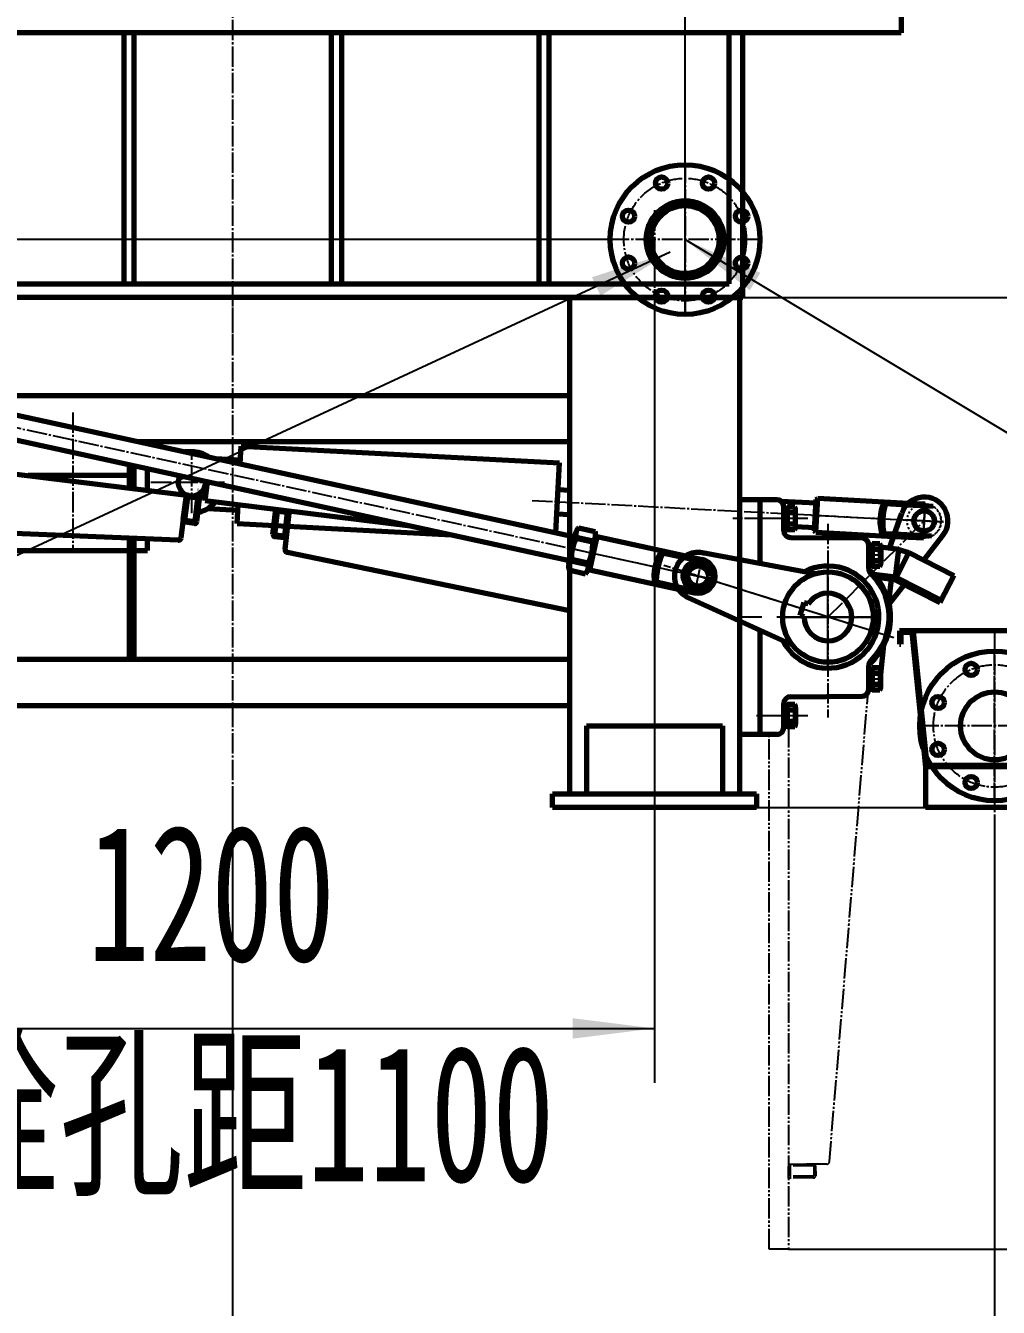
# Model space of a CAD drawing. Header units: millimetres. Extents: x -11880 to 11880, y -8400 to 8400.
# Drawn here: x 6339 to 7769, y 3046 to 4931 of the extents above; entities that cross this region are included whole.
import ezdxf

# ---------------------------------------------------------------- set-up
doc = ezdxf.new("R2010")
doc.units = ezdxf.units.MM
for name, pattern in [('EB_DASH', [6, 3, -3]), ('EB_DASHDOT', [39, 30, -3, 3, -3]), ('EB_DASHDOTDOT', [45, 30, -3, 3, -3, 3, -3])]:
    doc.linetypes.add(name, pattern=pattern)
for name, color, linetype, lineweight in [('CAXA0', 7, 'Continuous', 70), ('CAXA1', 1, 'EB_DASHDOT', 25), ('CAXA2', 6, 'EB_DASH', 25), ('CAXA4', 3, 'Continuous', 25)]:
    doc.layers.add(name, color=color, linetype=linetype, lineweight=lineweight)
doc.styles.add('标准', font='', dxfattribs={"width": 0.667})
doc.styles.get('标准').set_extended_font_data('SimSun')
doc.dimstyles.new('标准', dxfattribs={"dimscale": 40, "dimtxt": 5, "dimasz": 3, "dimexe": 2, "dimexo": 0, "dimtad": 1, "dimdec": 1, "dimzin": 12, "dimdsep": 46, "dimtxsty": '标准', "dimcen": 0, "dimdle": 4, "dimaunit": 1, "dimazin": 2, "dimtfac": 1, "dimtdec": 3, "dimtmove": 0, "dimatfit": 3, "dimfxl": 0, "dimtolj": 1, "dimtzin": 0, "dimarcsym": 0})

# ---------------------------------------------------------------- blocks, each defined once
blk = doc.blocks.new('CAXBLOCK261', base_point=(6643.1, 5281.1))
at = {"layer": 'CAXA0'}
for centre, radius in [((6643.1, 5281.1), 170), ((6643.1, 5428.6), 11), ((6569.3, 5408.8), 11), ((6716.8, 5408.8), 11), ((6643.1, 5281.1), 124.5), ((6643.1, 5281.1), 91), ((6515.4, 5354.8), 11), ((6770.8, 5354.8), 11), ((6495.6, 5281.1), 11), ((6790.6, 5281.1), 11), ((6515.4, 5207.3), 11), ((6770.8, 5207.3), 11), ((6569.3, 5153.3), 11), ((6716.8, 5153.3), 11), ((6643.1, 5133.6), 11)]:
    blk.add_circle(centre, radius, dxfattribs=at)
at = {"layer": 'CAXA1', "linetype": 'EB_DASHDOT', "lineweight": 25}
for p, q in [((6643.1, 6031.1), (6643.1, 4470)), ((6643.1, 5108.1), (6643.1, 5454.1)), ((6470.1, 5281.1), (6816.1, 5281.1))]:
    blk.add_line(p, q, dxfattribs=at)
at = {"layer": 'CAXA1'}
blk.add_circle((6643.1, 5281.1), 147.5, dxfattribs=at)
blk = doc.blocks.new('CAXBLOCK266', base_point=(7583.1, 3970))
at = {"layer": 'CAXA0', "linetype": 'Continuous', "lineweight": 70}
for p, q in [((7583.1, 3953.5), (7583.1, 3986.5)), ((7594.4, 3986.5), (7583.1, 3986.5)), ((7583.1, 3960), (7583.1, 3980)), ((7594.4, 3978.3), (7583.1, 3978.3)), ((7595.6, 3957.7), (7595.6, 3982.4)), ((7594.4, 3961.8), (7583.1, 3961.8)), ((7594.4, 3953.5), (7583.1, 3953.5))]:
    blk.add_line(p, q, dxfattribs=at)
for centre, radius, start, end in [((7587.7, 3982.4), 7.93, 328.7194, 31.2806), ((7565.6, 3970), 30, 344.0628, 15.9372), ((7587.7, 3957.7), 7.93, 328.7194, 31.2806)]:
    blk.add_arc(centre, radius, start, end, dxfattribs=at)
at = {"layer": 'CAXA1', "linetype": 'EB_DASHDOT', "lineweight": 25}
blk.add_line((7597.4, 3970), (7580.1, 3970), dxfattribs=at)
blk = doc.blocks.new('CAXBLOCK267', base_point=(7578.1, 3970))
at = {"layer": 'CAXA0'}
for p, q in [((7578.1, 3985.1), (7578.1, 3954.9)), ((7578.1, 3985.1), (7583.1, 3985.1)), ((7583.1, 3985.1), (7583.1, 3954.9)), ((7578.1, 3971.3), (7583.1, 3972.6)), ((7578.1, 3968.7), (7578.7, 3968.9)), ((7578.7, 3968.9), (7583.1, 3970.1)), ((7578.1, 3954.9), (7583.1, 3954.9))]:
    blk.add_line(p, q, dxfattribs=at)
at = {"layer": 'CAXA1', "linetype": 'EB_DASHDOT', "lineweight": 25}
blk.add_line((7575.1, 3970), (7586.1, 3970), dxfattribs=at)
blk = doc.blocks.new('CAXBLOCK268', base_point=(7583.1, 4152.1))
at = {"layer": 'CAXA0', "linetype": 'Continuous', "lineweight": 70}
for p, q in [((7583.1, 4168.6), (7583.1, 4135.6)), ((7594.4, 4168.6), (7583.1, 4168.6)), ((7595.6, 4164.5), (7595.6, 4139.7)), ((7583.1, 4162.1), (7583.1, 4142.1)), ((7594.4, 4160.3), (7583.1, 4160.3)), ((7594.4, 4143.9), (7583.1, 4143.9)), ((7594.4, 4135.6), (7583.1, 4135.6))]:
    blk.add_line(p, q, dxfattribs=at)
for centre, radius, start, end in [((7587.7, 4164.5), 7.93, 328.7194, 31.2806), ((7565.6, 4152.1), 30, 344.0628, 15.9372), ((7587.7, 4139.7), 7.93, 328.7194, 31.2806)]:
    blk.add_arc(centre, radius, start, end, dxfattribs=at)
at = {"layer": 'CAXA1', "linetype": 'EB_DASHDOT', "lineweight": 25}
blk.add_line((7597.4, 4152.1), (7580.1, 4152.1), dxfattribs=at)
blk = doc.blocks.new('CAXBLOCK269', base_point=(7578.1, 4152.1))
at = {"layer": 'CAXA0'}
for p, q in [((7578.1, 4137), (7578.1, 4167.2)), ((7578.1, 4167.2), (7583.1, 4167.2)), ((7583.1, 4137), (7583.1, 4167.2)), ((7578.1, 4153.4), (7578.7, 4153.2)), ((7578.1, 4150.8), (7583.1, 4149.5)), ((7578.7, 4153.2), (7583.1, 4152.1)), ((7578.1, 4137), (7583.1, 4137))]:
    blk.add_line(p, q, dxfattribs=at)
at = {"layer": 'CAXA1', "linetype": 'EB_DASHDOT', "lineweight": 25}
blk.add_line((7575.1, 4152.1), (7586.1, 4152.1), dxfattribs=at)
blk = doc.blocks.new('CAXBLOCK270', base_point=(7458.1, 4206.1))
at = {"layer": 'CAXA0', "linetype": 'Continuous', "lineweight": 70}
for p, q in [((7458.1, 4189.6), (7458.1, 4222.6)), ((7469.4, 4222.6), (7458.1, 4222.6)), ((7458.1, 4196.1), (7458.1, 4216.1)), ((7469.4, 4214.3), (7458.1, 4214.3)), ((7470.6, 4193.7), (7470.6, 4218.4)), ((7469.4, 4197.8), (7458.1, 4197.8)), ((7469.4, 4189.6), (7458.1, 4189.6))]:
    blk.add_line(p, q, dxfattribs=at)
for centre, radius, start, end in [((7462.7, 4218.4), 7.93, 328.7194, 31.2806), ((7440.6, 4206.1), 30, 344.0628, 15.9372), ((7462.7, 4193.7), 7.93, 328.7194, 31.2806)]:
    blk.add_arc(centre, radius, start, end, dxfattribs=at)
at = {"layer": 'CAXA1', "linetype": 'EB_DASHDOT', "lineweight": 25}
blk.add_line((7472.4, 4206.1), (7455.1, 4206.1), dxfattribs=at)
blk = doc.blocks.new('CAXBLOCK271', base_point=(7453.1, 4206.1))
at = {"layer": 'CAXA0'}
for p, q in [((7453.1, 4221.2), (7453.1, 4191)), ((7453.1, 4221.2), (7458.1, 4221.2)), ((7458.1, 4221.2), (7458.1, 4191)), ((7453.1, 4207.4), (7458.1, 4208.7)), ((7453.1, 4204.8), (7453.7, 4205)), ((7453.7, 4205), (7458.1, 4206.1)), ((7453.1, 4191), (7458.1, 4191))]:
    blk.add_line(p, q, dxfattribs=at)
at = {"layer": 'CAXA1', "linetype": 'EB_DASHDOT', "lineweight": 25}
blk.add_line((7450.1, 4206.1), (7461.1, 4206.1), dxfattribs=at)
blk = doc.blocks.new('CAXBLOCK272', base_point=(7458.1, 3916))
at = {"layer": 'CAXA0', "linetype": 'Continuous', "lineweight": 70}
for p, q in [((7458.1, 3932.5), (7458.1, 3899.6)), ((7469.4, 3932.5), (7458.1, 3932.5)), ((7458.1, 3926), (7458.1, 3906)), ((7469.4, 3924.3), (7458.1, 3924.3)), ((7470.6, 3928.4), (7470.6, 3903.7)), ((7469.4, 3907.8), (7458.1, 3907.8)), ((7469.4, 3899.6), (7458.1, 3899.6))]:
    blk.add_line(p, q, dxfattribs=at)
for centre, radius, start, end in [((7462.7, 3928.4), 7.93, 328.7194, 31.2806), ((7440.6, 3916), 30, 344.0628, 15.9372), ((7462.7, 3903.7), 7.93, 328.7194, 31.2806)]:
    blk.add_arc(centre, radius, start, end, dxfattribs=at)
at = {"layer": 'CAXA1', "linetype": 'EB_DASHDOT', "lineweight": 25}
blk.add_line((7472.4, 3916), (7455.1, 3916), dxfattribs=at)
blk = doc.blocks.new('CAXBLOCK273', base_point=(7453.1, 3916))
at = {"layer": 'CAXA0'}
for p, q in [((7453.1, 3900.9), (7453.1, 3931.1)), ((7453.1, 3931.1), (7458.1, 3931.1)), ((7458.1, 3900.9), (7458.1, 3931.1)), ((7453.1, 3917.3), (7453.7, 3917.2)), ((7453.1, 3914.7), (7458.1, 3913.4)), ((7453.1, 3900.9), (7458.1, 3900.9)), ((7453.7, 3917.2), (7458.1, 3916))]:
    blk.add_line(p, q, dxfattribs=at)
at = {"layer": 'CAXA1', "linetype": 'EB_DASHDOT', "lineweight": 25}
blk.add_line((7450.1, 3916), (7461.1, 3916), dxfattribs=at)
blk = doc.blocks.new('CAXBLOCK274', base_point=(7142.4, 4161.8))
at = {"layer": 'CAXA0'}
for p, q in [((7137.1, 4138.6), (7147.7, 4185.1)), ((7151.7, 4192.3), (7175.8, 4186.8)), ((7172.3, 4171.4), (7148.2, 4176.8)), ((7165.8, 4132.1), (7176.3, 4178.6)), ((7165.2, 4140.4), (7141.2, 4145.8)), ((7137.7, 4130.3), (7161.7, 4124.9))]:
    blk.add_line(p, q, dxfattribs=at)
for centre, radius, start, end in [((7161.7, 4181.9), 14.4, 133.7806, 200.7175), ((7162.3, 4181.7), 14.4, 313.7806, 20.7175), ((7195.1, 4149.9), 54, 150.1502, 184.3479), ((7118.4, 4167.3), 54, 330.1502, 4.3479), ((7151.2, 4135.4), 14.4, 133.7806, 200.7175), ((7151.8, 4135.3), 14.4, 313.7806, 20.7175)]:
    blk.add_arc(centre, radius, start, end, dxfattribs=at)
at = {"layer": 'CAXA1', "linetype": 'EB_DASHDOT', "lineweight": 25}
blk.add_line((7140.1, 4162.4), (7174, 4154.7), dxfattribs=at)
blk = doc.blocks.new('CAXBLOCK275', base_point=(7518.2, 4061.1))
at = {"layer": 'CAXA0'}
for p, q in [((7499, 4124.8), (7333.8, 4155.7)), ((7466, 4019.9), (7312.9, 4089.4)), ((7477.1, 4063.6), (7483.1, 4082.7)), ((7483.1, 4082.7), (7489.2, 4080.8)), ((7477.1, 4063.6), (7483.2, 4061.7))]:
    blk.add_line(p, q, dxfattribs=at)
for centre, radius in [((7327.4, 4121.3), 22), ((7327.4, 4121.3), 15), ((7518.2, 4061.1), 66.5)]:
    blk.add_circle(centre, radius, dxfattribs=at)
for centre, start, end in [((7327.4, 4121.3), 72.5, 252.5), ((7518.2, 4061.1), 359.1015, 145.8985), ((7518.2, 4061.1), 179.1015, 359.1015)]:
    blk.add_arc(centre, 35, start, end, dxfattribs=at)
blk = doc.blocks.new('CAXBLOCK282', base_point=(7263.1, 3781.1))
at = {"layer": 'CAXA0', "color": 3, "linetype": 'EB_DASHDOTDOT', "lineweight": 25}
blk.add_line((7138.1, 4531.1), (7138.1, 3801.1), dxfattribs=at)
at = {"layer": 'CAXA0', "linetype": 'Continuous', "lineweight": 70}
for p, q in [((7138.1, 4531.1), (7138.1, 3801.1)), ((7388.1, 4531.1), (7388.1, 3801.1)), ((7388.1, 4531.1), (7388.1, 3801.1)), ((7163.1, 3901.1), (7163.1, 3801.1)), ((7163.1, 3901.1), (7163.1, 3801.1)), ((7163.1, 3901.1), (7363.1, 3901.1)), ((7163.1, 3901.1), (7363.1, 3901.1)), ((7363.1, 3901.1), (7363.1, 3801.1)), ((7363.1, 3901.1), (7363.1, 3801.1)), ((7113.1, 3801.1), (7413.1, 3801.1)), ((7113.1, 3781.1), (7113.1, 3801.1)), ((7113.1, 3801.1), (7413.1, 3801.1)), ((7113.1, 3781.1), (7113.1, 3801.1)), ((7413.1, 3801.1), (7413.1, 3781.1)), ((7413.1, 3801.1), (7413.1, 3781.1)), ((7413.1, 3801.1), (7413.1, 3781.1)), ((7413.1, 3801.1), (7413.1, 3781.1)), ((7413.1, 3781.1), (7113.1, 3781.1)), ((7413.1, 3781.1), (7113.1, 3781.1))]:
    blk.add_line(p, q, dxfattribs=at)
at = {"layer": 'CAXA0'}
blk.add_line((7138.1, 4531.1), (7388.1, 4531.1), dxfattribs=at)
at = {"layer": 'CAXA0', "color": 7}
blk.add_line((7163.1, 3901.1), (7363.1, 3901.1), dxfattribs=at)
at = {"layer": 'CAXA1', "linetype": 'EB_DASHDOT', "lineweight": 25}
for p in [(7263.1, 4543.2), (7263.1, 4525.3)]:
    blk.add_line(p, (7263.1, 3781.1), dxfattribs=at)
blk = doc.blocks.new('CAXBLOCK284', base_point=(5978.1, 4616.1))
at = {"layer": 'CAXA0'}
for centre, radius in [((5978.1, 4616.1), 110), ((5943.7, 4699.2), 9), ((6012.5, 4699.2), 9), ((5978.1, 4616.1), 57), ((5895, 4650.5), 9), ((5978.1, 4616.1), 50), ((6061.2, 4650.5), 9), ((5895, 4581.6), 9), ((6061.2, 4581.6), 9), ((5943.7, 4532.9), 9), ((6012.5, 4532.9), 9)]:
    blk.add_circle(centre, radius, dxfattribs=at)
at = {"layer": 'CAXA1', "linetype": 'EB_DASHDOT', "lineweight": 25}
for p, q in [((5978.1, 4729.1), (5978.1, 4503.1)), ((5865.1, 4616.1), (6091.1, 4616.1))]:
    blk.add_line(p, q, dxfattribs=at)
blk.add_circle((5978.1, 4616.1), 90, dxfattribs=at)
blk = doc.blocks.new('CAXBLOCK285', base_point=(7308.1, 4616.1))
at = {"layer": 'CAXA0'}
for centre, radius in [((7308.1, 4616.1), 110), ((7273.7, 4699.2), 9), ((7342.5, 4699.2), 9), ((7308.1, 4616.1), 57), ((7225, 4650.5), 9), ((7308.1, 4616.1), 50), ((7391.2, 4650.5), 9), ((7225, 4581.6), 9), ((7391.2, 4581.6), 9), ((7273.7, 4532.9), 9), ((7342.5, 4532.9), 9)]:
    blk.add_circle(centre, radius, dxfattribs=at)
at = {"layer": 'CAXA1', "linetype": 'EB_DASHDOT', "lineweight": 25}
for p, q in [((7308.1, 4729.1), (7308.1, 4503.1)), ((7421.1, 4616.1), (7195.1, 4616.1))]:
    blk.add_line(p, q, dxfattribs=at)
blk.add_circle((7308.1, 4616.1), 90, dxfattribs=at)
blk = doc.blocks.new('CAXBLOCK283', base_point=(6643.1, 5281.1))
at = {"layer": 'CAXA0'}
for name, p in [('CAXBLOCK284', (5978.1, 4616.1)), ('CAXBLOCK285', (7308.1, 4616.1))]:
    blk.add_blockref(name, p, dxfattribs=at)
blk = doc.blocks.new('*D292')
at = {"layer": 'CAXA4', "linetype": 'Continuous', "lineweight": 25}
for points in [[(5978.1, 6275.5), (6098.1, 6260.5), (6098.1, 6290.5)], [(7308.1, 6275.5), (7188.1, 6260.5), (7188.1, 6290.5)]]:
    blk.add_hatch(color=0, dxfattribs=at).paths.add_polyline_path(points, flags=0)
at = {"layer": 'CAXA4', "color": 0, "linetype": 'Continuous', "lineweight": 25}
for p, q in [((5978.1, 4503.1), (5978.1, 6355.5)), ((7308.1, 4503.1), (7308.1, 6355.5)), ((5978.1, 6275.5), (7308.1, 6275.5))]:
    blk.add_line(p, q, dxfattribs=at)
at = {"layer": 'CAXA4', "color": 0, "linetype": 'Continuous', "lineweight": 25, "insert": (6430.3, 6574.5), "char_height": 200, "attachment_point": 1, "style": '标准'}
blk.add_mtext('\\fSimSun|b0|i0|p34;1330', dxfattribs=at)
blk = doc.blocks.new('*D293')
at = {"layer": 'CAXA4', "linetype": 'Continuous', "lineweight": 25}
for points in [[(9208.9, 6031.1), (9193.9, 5911.1), (9223.9, 5911.1)], [(9208.9, 3781.1), (9193.9, 3901.1), (9223.9, 3901.1)]]:
    blk.add_hatch(color=0, dxfattribs=at).paths.add_polyline_path(points, flags=0)
at = {"layer": 'CAXA4', "color": 0, "linetype": 'Continuous', "lineweight": 25}
for p, q in [((7393.1, 6031.1), (9288.9, 6031.1)), ((9208.9, 6031.1), (9208.9, 3781.1)), ((7113.1, 3781.1), (9288.9, 3781.1))]:
    blk.add_line(p, q, dxfattribs=at)
at = {"layer": 'CAXA4', "color": 0, "linetype": 'Continuous', "lineweight": 25, "insert": (8909.9, 4693.3), "char_height": 200, "attachment_point": 1, "rotation": 90, "style": '标准'}
blk.add_mtext('\\fSimSun|b0|i0|p34;2250', dxfattribs=at)
blk = doc.blocks.new('*D294')
at = {"layer": 'CAXA4', "linetype": 'Continuous', "lineweight": 25}
for points in [[(5265.7, 5281.1), (5280.7, 5161.1), (5250.7, 5161.1)], [(5265.7, 4616.1), (5280.7, 4736.1), (5250.7, 4736.1)]]:
    blk.add_hatch(color=0, dxfattribs=at).paths.add_polyline_path(points, flags=0)
at = {"layer": 'CAXA4', "color": 0, "linetype": 'Continuous', "lineweight": 25}
for p, q in [((7483.2, 5281.1), (5185.7, 5281.1)), ((5265.7, 4616.1), (5265.7, 5281.1)), ((7195.1, 4616.1), (5185.7, 4616.1))]:
    blk.add_line(p, q, dxfattribs=at)
at = {"layer": 'CAXA4', "color": 0, "linetype": 'Continuous', "lineweight": 25, "insert": (4966.7, 4791.5), "char_height": 200, "attachment_point": 1, "rotation": 90, "style": '标准'}
blk.add_mtext('\\fSimSun|b0|i0|p34;665', dxfattribs=at)
blk = doc.blocks.new('*D318')
at = {"layer": 'CAXA4', "linetype": 'Continuous', "lineweight": 25}
blk.add_hatch(color=0, dxfattribs=at).paths.add_polyline_path([(7308.1, 4616.1), (7403.3, 4541.5), (7418.7, 4567.2)], flags=0)
at = {"layer": 'CAXA4', "color": 0, "linetype": 'Continuous', "lineweight": 25}
for p, q in [((7308.1, 4616.1), (7795.6, 4323.7)), ((7795.6, 4323.7), (8076.5, 4323.7))]:
    blk.add_line(p, q, dxfattribs=at)
at = {"layer": 'CAXA4', "color": 0, "linetype": 'Continuous', "lineweight": 25, "insert": (7863.7, 4622.7), "char_height": 200, "attachment_point": 1, "style": '标准'}
blk.add_mtext('\\fSimSun|b0|i0|p34;a2', dxfattribs=at)
blk = doc.blocks.new('CAXBLOCK305', base_point=(7286.3, 4597.8))
at = {"layer": 'CAXA0', "linetype": 'Continuous', "lineweight": 25}
blk.add_hatch(color=0, dxfattribs=at).paths.add_polyline_path([(7286.3, 4597.8), (7171.2, 4560.8), (7183.8, 4533.6)], flags=0)
at = {"layer": 'CAXA0', "color": 0, "linetype": 'Continuous', "lineweight": 25}
blk.add_line((7286.3, 4597.8), (5004.5, 3537.8), dxfattribs=at)
blk = doc.blocks.new('*D326')
at = {"layer": 'CAXA4', "linetype": 'Continuous', "lineweight": 25}
for points in [[(8812.2, 5281.1), (8797.2, 5161.1), (8827.2, 5161.1)], [(8812.2, 3781.1), (8797.2, 3901.1), (8827.2, 3901.1)]]:
    blk.add_hatch(color=0, dxfattribs=at).paths.add_polyline_path(points, flags=0)
at = {"layer": 'CAXA4', "color": 0, "linetype": 'Continuous', "lineweight": 25}
for p, q in [((7483.2, 5281.1), (8892.2, 5281.1)), ((8812.2, 5281.1), (8812.2, 3781.1)), ((7413.1, 3781.1), (8892.2, 3781.1))]:
    blk.add_line(p, q, dxfattribs=at)
at = {"layer": 'CAXA4', "color": 0, "linetype": 'Continuous', "lineweight": 25, "insert": (8513.2, 4318.3), "char_height": 200, "attachment_point": 1, "rotation": 90, "style": '标准'}
blk.add_mtext('\\fSimSun|b0|i0|p34;1500', dxfattribs=at)
blk = doc.blocks.new('*D327')
at = {"layer": 'CAXA4', "linetype": 'Continuous', "lineweight": 25}
for points in [[(8419.5, 4531.1), (8404.5, 4411.1), (8434.5, 4411.1)], [(8419.5, 3781.1), (8404.5, 3901.1), (8434.5, 3901.1)]]:
    blk.add_hatch(color=0, dxfattribs=at).paths.add_polyline_path(points, flags=0)
at = {"layer": 'CAXA4', "color": 0, "linetype": 'Continuous', "lineweight": 25}
for p, q in [((7393.1, 4531.1), (8499.5, 4531.1)), ((8419.5, 4531.1), (8419.5, 3781.1)), ((7113.1, 3781.1), (8499.5, 3781.1))]:
    blk.add_line(p, q, dxfattribs=at)
at = {"layer": 'CAXA4', "color": 0, "linetype": 'Continuous', "lineweight": 25, "insert": (8120.5, 3999), "char_height": 200, "attachment_point": 1, "rotation": 90, "style": '标准'}
blk.add_mtext('\\fSimSun|b0|i0|p34;750', dxfattribs=at)
blk = doc.blocks.new('*D332')
at = {"layer": 'CAXA4', "linetype": 'Continuous', "lineweight": 25}
for points in [[(6023.1, 3456.4), (6143.1, 3441.4), (6143.1, 3471.4)], [(7263.1, 3456.4), (7143.1, 3441.4), (7143.1, 3471.4)]]:
    blk.add_hatch(color=0, dxfattribs=at).paths.add_polyline_path(points, flags=0)
at = {"layer": 'CAXA4', "color": 0, "linetype": 'Continuous', "lineweight": 25}
for p, q in [((6023.1, 4271.1), (6023.1, 3376.4)), ((7263.1, 4271.1), (7263.1, 3376.4)), ((6023.1, 3456.4), (7263.1, 3456.4))]:
    blk.add_line(p, q, dxfattribs=at)
at = {"layer": 'CAXA4', "color": 0, "linetype": 'Continuous', "lineweight": 25, "insert": (6430.3, 3755.4), "char_height": 200, "attachment_point": 1, "style": '标准'}
blk.add_mtext('\\fSimSun|b0|i0|p34;1200', dxfattribs=at)
blk = doc.blocks.new('*D371')
at = {"layer": 'CAXA4', "linetype": 'Continuous', "lineweight": 25}
for points in [[(8812.2, 3781.1), (8797.2, 3661.1), (8827.2, 3661.1)], [(8812.2, 3131.8), (8797.2, 3251.8), (8827.2, 3251.8)]]:
    blk.add_hatch(color=0, dxfattribs=at).paths.add_polyline_path(points, flags=0)
at = {"layer": 'CAXA4', "color": 0, "linetype": 'Continuous', "lineweight": 25}
for p, q in [((7413.1, 3781.1), (8892.2, 3781.1)), ((8812.2, 3781.1), (8812.2, 3131.8)), ((7460.1, 3131.8), (8892.2, 3131.8))]:
    blk.add_line(p, q, dxfattribs=at)
at = {"layer": 'CAXA4', "color": 0, "linetype": 'Continuous', "lineweight": 25, "insert": (8513.2, 3299.4), "char_height": 200, "attachment_point": 1, "rotation": 90, "style": '标准'}
blk.add_mtext('\\fSimSun|b0|i0|p34;650', dxfattribs=at)
blk = doc.blocks.new('CAXBLOCK387', base_point=(7763.1, 3901.1))
at = {"layer": 'CAXA0'}
for centre, radius in [((7763.1, 3901.1), 110), ((7728.6, 3984.2), 9), ((7797.5, 3984.2), 9), ((7679.9, 3935.5), 9), ((7763.1, 3901.1), 50), ((7846.2, 3935.5), 9), ((7679.9, 3866.6), 9), ((7846.2, 3866.6), 9), ((7728.6, 3817.9), 9), ((7797.5, 3817.9), 9)]:
    blk.add_circle(centre, radius, dxfattribs=at)
at = {"layer": 'CAXA1', "linetype": 'EB_DASHDOT', "lineweight": 25}
for p, q in [((7763.1, 4044.1), (7763.1, 3768.7)), ((7763.1, 3788.1), (7763.1, 4014.1)), ((7876.1, 3901.1), (7650.1, 3901.1))]:
    blk.add_line(p, q, dxfattribs=at)
blk.add_circle((7763.1, 3901.1), 90, dxfattribs=at)
blk = doc.blocks.new('CAXBLOCK386', base_point=(7763.1, 3781.1))
at = {"layer": 'CAXA0'}
for p, q in [((7643.1, 4041.1), (7623.1, 4041.1)), ((7623.1, 4041.1), (7623.1, 4021.1)), ((7640.4, 4041.1), (7623.1, 4041.1)), ((7623.1, 4041.1), (7643.1, 4041.1)), ((7625.1, 4039.1), (7625.1, 4021.1)), ((7625.1, 4039.1), (7641.3, 4039.1)), ((7641.3, 4039.1), (7661.4, 3841.1)), ((7883.1, 4041.1), (7643.1, 4041.1)), ((7883.1, 4041.1), (7643.1, 4041.1)), ((7643.3, 4039.3), (7663.2, 3843.1)), ((7882.9, 4039.3), (7863, 3843.1)), ((7884.9, 4039.1), (7864.8, 3841.1)), ((7883.1, 4041.1), (7903.1, 4041.1)), ((7903.1, 4041.1), (7883.1, 4041.1)), ((7901.1, 4039.1), (7884.9, 4039.1)), ((7885.8, 4041.1), (7903.1, 4041.1)), ((7901.1, 4039.1), (7901.1, 4021.1)), ((7903.1, 4041.1), (7903.1, 4021.1)), ((7623.1, 4021.1), (7625.1, 4021.1)), ((7903.1, 4021.1), (7901.1, 4021.1)), ((7864.8, 3841.1), (7661.4, 3841.1)), ((7661.4, 3841.1), (7661.4, 3781.1)), ((7863, 3843.1), (7663.2, 3843.1)), ((7864.8, 3841.1), (7864.8, 3781.1)), ((7864.8, 3781.1), (7661.4, 3781.1))]:
    blk.add_line(p, q, dxfattribs=at)
for centre, start, end in [((7641.3, 4039.1), 5.797, 90), ((7884.9, 4039.1), 90, 174.203)]:
    blk.add_arc(centre, 2, start, end, dxfattribs=at)
blk.add_blockref('CAXBLOCK387', (7763.1, 3901.1), dxfattribs=at)
blk = doc.blocks.new('*D448')
at = {"layer": 'CAXA4', "linetype": 'Continuous', "lineweight": 25}
for points in [[(6643.1, 2714.4), (6763.1, 2729.4), (6763.1, 2699.4)], [(7763.1, 2714.4), (7643.1, 2729.4), (7643.1, 2699.4)]]:
    blk.add_hatch(color=0, dxfattribs=at).paths.add_polyline_path(points, flags=0)
at = {"layer": 'CAXA4', "color": 0, "linetype": 'Continuous', "lineweight": 25}
for p, q in [((6643.1, 3808), (6643.1, 2634.4)), ((7763.1, 3768.7), (7763.1, 2634.4)), ((7763.1, 2714.4), (6643.1, 2714.4))]:
    blk.add_line(p, q, dxfattribs=at)
at = {"layer": 'CAXA4', "color": 0, "linetype": 'Continuous', "lineweight": 25, "insert": (6990.3, 3013.4), "char_height": 200, "attachment_point": 1, "style": '标准'}
blk.add_mtext('\\fSimSun|b0|i0|p34;1120', dxfattribs=at)

msp = doc.modelspace()

# ---------------------------------------------------------------- linework, layer by layer
at = {"layer": 'CAXA0'}
for p, q in [((7625.6, 4980.08), (7625.6, 4920.08)), ((7625.6, 4920.08), (5660.6, 4920.08)), ((7373.1, 4551.08), (7373.1, 4920.08)), ((7393.1, 4531.08), (7393.1, 4920.08)), ((5913.1, 4551.08), (7373.1, 4551.08)), ((7393.1, 4531.08), (7393.1, 4546.26)), ((7393.1, 4531.08), (7393.1, 4546.26)), ((7393.1, 4531.08), (6047.92, 4531.08)), ((7138.1, 4531.08), (7238.28, 4531.08))]:
    msp.add_line(p, q, dxfattribs=at)
at = {"layer": 'CAXA0', "color": 7}
for p, q in [((5928.26, 4444.6), (7174.91, 4172.93)), ((5920.6, 4409.43), (7167.25, 4137.76)), ((6192.21, 4387.08), (6643.1, 4387.08)), ((6597.5, 4387.08), (7138.1, 4387.08)), ((6504.25, 4319.08), (6643.1, 4319.08)), ((6518.1, 4316.06), (6518.1, 4319.08)), ((6571.92, 4319.08), (7138.1, 4319.08)), ((6583.1, 4304.08), (6573.09, 4304.08)), ((6654.4, 4286.36), (6655.76, 4312.34)), ((6655.76, 4312.34), (7123.68, 4287.73)), ((6491.1, 4285.1), (6491.1, 4250.86)), ((6498.1, 4283.58), (6498.1, 4250)), ((6498.1, 4250), (6498.1, 4283.58)), ((6518.1, 4247.55), (6518.1, 4279.22)), ((6617.98, 4294.3), (6654.71, 4292.37)), ((6697.65, 4274.17), (6698.27, 4279.21)), ((7118.29, 4185.27), (7123.68, 4287.73)), ((6498.1, 4269.08), (6342.71, 4269.08)), ((6602.84, 4232.03), (6606.27, 4260)), ((7121.63, 4248.79), (7138.1, 4247.92)), ((6904.73, 4194.96), (6602.84, 4232.03)), ((6606.73, 4220.79), (6650.83, 4218.47)), ((6649.78, 4198.5), (6651.23, 4226.09)), ((7443.1, 4233.69), (7388.1, 4233.69)), ((7418.1, 4233.58), (7418.1, 4139.95)), ((7449.12, 4231.57), (7500.68, 4228.85)), ((7498.54, 4187.88), (7500.94, 4233.82)), ((7500.94, 4233.82), (7498.54, 4187.88)), ((7500.43, 4185.78), (7503.05, 4235.71)), ((7500.94, 4233.82), (7503.05, 4235.71)), ((7503.05, 4235.71), (7636.37, 4228.72)), ((7633.43, 4225.81), (7602.48, 4227.43)), ((7672.65, 4223.75), (7633.43, 4225.81)), ((7636.37, 4228.72), (7660.83, 4227.44)), ((6706.67, 4219.28), (6723.56, 4217.36)), ((7119.74, 4212.84), (7138.1, 4211.87)), ((7608.6, 4162.32), (7626.44, 4213.92)), ((6563.29, 4174.13), (6148.1, 4190.81)), ((6649.78, 4198.5), (6964.46, 4181.95)), ((7470.57, 4194.39), (7498.8, 4192.9)), ((7500.43, 4185.78), (7498.54, 4187.88)), ((7500.43, 4185.78), (7614.64, 4179.79)), ((7615.69, 4182.81), (7600.18, 4183.63)), ((6491.1, 4177.03), (6491.1, 3999.08)), ((6498.1, 4176.75), (6498.1, 3999.08)), ((6518.1, 4159.08), (6518.1, 4175.94)), ((7166.18, 4132.87), (7175.98, 4177.82)), ((7178.36, 4179.34), (7167.71, 4130.49)), ((7178.36, 4179.34), (7175.98, 4177.82)), ((7178.36, 4179.34), (7308.8, 4150.92)), ((7614.64, 4179.79), (7658.71, 4177.49)), ((7670.36, 4179.95), (7615.69, 4182.81)), ((7687.1, 4180.93), (7658.98, 4144.94)), ((6318.1, 4159.08), (6518.1, 4159.08)), ((6723.31, 4156.51), (7138.1, 4070.66)), ((7305.43, 4148.51), (7275.15, 4155.11)), ((7343.81, 4140.15), (7305.43, 4148.51)), ((7308.8, 4150.92), (7333.22, 4145.6)), ((7622.14, 4160.66), (7595.58, 4163.92)), ((7616.66, 4116), (7622.14, 4160.66)), ((7616.66, 4116), (7637.08, 4156.09)), ((7622.14, 4160.66), (7637.08, 4156.09)), ((7637.08, 4156.09), (7703.16, 4122.43)), ((7138.1, 4144.11), (7138.1, 4142.81)), ((7138.1, 4144.11), (7138.1, 4142.81)), ((7166.18, 4132.87), (7167.71, 4130.49)), ((7167.71, 4130.49), (7298.16, 4102.06)), ((7296.09, 4105.65), (7265.81, 4112.25)), ((7617.84, 4119.88), (7585.34, 4123.87)), ((7616.66, 4116), (7589.29, 4119.36)), ((7607.58, 4082.48), (7611.47, 4116.63)), ((7630.76, 4108.81), (7608.16, 4079.89)), ((7616.66, 4116), (7682.73, 4082.33)), ((7617.84, 4119.88), (7684.55, 4085.89)), ((7703.16, 4122.43), (7682.73, 4082.33)), ((7334.47, 4097.29), (7296.09, 4105.65)), ((7298.16, 4102.06), (7322.09, 4096.85)), ((7418.1, 4041.66), (7418.1, 3888.58)), ((7595.6, 3977.38), (7600.47, 4020.1)), ((6148.1, 3999.08), (7138.1, 3999.08)), ((6148.1, 3931.08), (7138.1, 3931.08)), ((7418.1, 3888.58), (7388.1, 3888.58)), ((7443.1, 3888.58), (7388.1, 3888.58))]:
    msp.add_line(p, q, dxfattribs=at)
at = {"layer": 'CAXA0', "color": 7, "linetype": 'Continuous', "lineweight": 70}
for p, q in [((6148.1, 4292.98), (6603.45, 4237.07)), ((6567.42, 4177.64), (6575.15, 4240.57)), ((6592.02, 4246.92), (6592.43, 4246.87)), ((6573.12, 4203.54), (6577.26, 4237.29)), ((6591.72, 4236.02), (6577.82, 4237.72)), ((6588.01, 4201.71), (6592.15, 4235.46)), ((6590.49, 4201.41), (6594.63, 4235.16)), ((7453.1, 4224.43), (7453.1, 4191.48)), ((7453.1, 4188.04), (7453.1, 4223.58)), ((6587.45, 4201.28), (6573.56, 4202.98)), ((6702.48, 4182.52), (6706.67, 4219.28)), ((6704.96, 4182.24), (6708.87, 4216.52)), ((6723.28, 4214.88), (6708.87, 4216.52)), ((6719.87, 4180.54), (6723.72, 4214.32)), ((6720.14, 4160.88), (6726.2, 4214.04)), ((6722.35, 4180.23), (6726.2, 4214.05)), ((7453.1, 4217.96), (7453.1, 4197.96)), ((6587.15, 4198.8), (6573.25, 4200.5)), ((6719.03, 4177.62), (6705.12, 4179.2)), ((6719.31, 4180.1), (6705.4, 4181.68)), ((7463.04, 4178.04), (7568.16, 4177.37)), ((7578.1, 4167.37), (7578.1, 4132.47)), ((7578.1, 4132.47), (7578.1, 4167.37)), ((7578.1, 4167.37), (7578.1, 4138.82)), ((7578.1, 4165.3), (7578.1, 4145.3)), ((7578.1, 3954.74), (7578.1, 3989.64)), ((7578.1, 3953.62), (7578.1, 3983.29)), ((7578.1, 3956.82), (7578.1, 3976.82)), ((7463.04, 3944.07), (7568.16, 3944.74)), ((7453.1, 3900.46), (7453.1, 3934.07)), ((7453.1, 3933.74), (7453.1, 3898.58)), ((7453.1, 3927.27), (7453.1, 3907.27))]:
    msp.add_line(p, q, dxfattribs=at)
at = {"layer": 'CAXA0', "color": 230, "linetype": 'Continuous', "lineweight": 70}
msp.add_line((6570.64, 4203.85), (6575.15, 4240.57), dxfattribs=at)
at = {"layer": 'CAXA0', "color": 6, "linetype": 'EB_DASHDOTDOT', "lineweight": 25}
for p, q in [((7520.35, 3260.59), (7576.97, 3950.13)), ((7431.9, 3131.81), (7431.9, 3888.58)), ((7460.08, 3899.56), (7460.08, 3131.81)), ((7460.08, 3236.42), (7459.93, 3253.42)), ((7462.43, 3253.45), (7462.56, 3238.95)), ((7496.93, 3256.75), (7462.9, 3256.45)), ((7516.4, 3256.92), (7462.91, 3256.45)), ((7496.93, 3254.25), (7462.93, 3253.95)), ((7497.43, 3253.75), (7497.55, 3239.75)), ((7499.93, 3253.77), (7500.05, 3239.77)), ((7497.08, 3236.75), (7460.08, 3236.42)), ((7497.06, 3239.25), (7462.56, 3238.95)), ((7460.08, 3131.81), (7431.9, 3131.81))]:
    msp.add_line(p, q, dxfattribs=at)
at = {"layer": 'CAXA0', "color": 7}
for centre in [(7659.52, 4202.48), (7327.41, 4121.28)]:
    msp.add_circle(centre, 15, dxfattribs=at)
for centre, radius, start, end in [((6583.1, 4259.08), 45, 56.09244, 90), ((6583.1, 4259.08), 20, 150.74078, 4.67186), ((6583.1, 4259.08), 45, 278.28534, 320.10141), ((7443.1, 4223.69), 10, 0, 90), ((7662.52, 4202.32), 68, 155.42942, 198.57058), ((7694.65, 4200.64), 95.98, 161.90195, 192.09805), ((7659.52, 4202.48), 35, 322, 160.92465), ((6563.45, 4178.12), 4, 267.69882, 353.0002), ((6724.12, 4160.43), 4, 173.50012, 258.30601), ((7330.34, 4120.64), 68, 146.13574, 189.27689), ((7361.78, 4113.79), 95.98, 152.60827, 182.80436), ((7327.41, 4121.28), 25, 257.70632, 77.70632), ((7518.1, 4061.08), 92, 310.84232, 49.16213), ((7443.1, 3898.58), 10, 270, 0)]:
    msp.add_arc(centre, radius, start, end, dxfattribs=at)
at = {"layer": 'CAXA0', "color": 7, "linetype": 'Continuous', "lineweight": 70}
for centre, radius, start, end in [((6577.76, 4237.23), 3, 83.0004, 173.0004), ((6591.66, 4235.52), 0.5, 353.0004, 83.0004), ((6591.66, 4235.52), 3, 353.0004, 83.0004), ((6573.62, 4203.48), 3, 173.0004, 263.0004), ((6573.62, 4203.48), 0.5, 173.0004, 263.0004), ((6723.22, 4214.38), 0.5, 353.50012, 83.50012), ((6723.22, 4214.38), 3, 353.50012, 83.50012), ((6587.51, 4201.77), 3, 263.0004, 353.0004), ((6587.51, 4201.77), 0.5, 263.0004, 353.0004), ((7463.1, 4188.04), 10, 180, 269.63252), ((6705.46, 4182.18), 3, 173.50012, 263.50012), ((6705.46, 4182.18), 0.5, 173.50012, 263.50012), ((6719.37, 4180.6), 3, 263.50012, 353.50012), ((6719.37, 4180.6), 0.5, 263.50012, 353.50012), ((7568.1, 4167.37), 10, 0, 89.63252), ((7518.1, 4061.06), 75, 207.46488, 117.30924), ((7588.1, 4132.47), 10, 180, 225.57298), ((7518.1, 4061.06), 90, 314.427, 45.573), ((7588.02, 3989.57), 10, 134.427, 180), ((7588.1, 3989.64), 10, 134.427, 180), ((7463.1, 3934.07), 10, 90.36748, 180), ((7568.1, 3954.74), 10, 270.36748, 0)]:
    msp.add_arc(centre, radius, start, end, dxfattribs=at)
at = {"layer": 'CAXA0', "color": 230, "linetype": 'Continuous', "lineweight": 70}
msp.add_arc((6577.76, 4237.23), 0.5, 83.0004, 173.0004, dxfattribs=at)
at = {"layer": 'CAXA0', "color": 6, "linetype": 'EB_DASHDOTDOT', "lineweight": 25}
for centre, radius, start, end in [((7516.37, 3260.92), 4, 270.50012, 355.30601), ((7462.93, 3253.45), 3, 90.50012, 180.50012), ((7462.93, 3253.45), 0.5, 90.50012, 180.50012), ((7496.93, 3253.75), 3, 0.50012, 90.50012), ((7496.93, 3253.75), 0.5, 0.50012, 90.50012), ((7497.05, 3239.75), 0.5, 270.50012, 0.50012), ((7497.05, 3239.75), 3, 270.50012, 0.50012)]:
    msp.add_arc(centre, radius, start, end, dxfattribs=at)
at = {"layer": 'CAXA1', "linetype": 'EB_DASHDOT', "lineweight": 25}
for p, q in [((7263.1, 4659.08), (7263.1, 4268.08)), ((6643.1, 4553.45), (6643.1, 3808.01)), ((5921.5, 4427.65), (7330.34, 4120.64)), ((6408.1, 4362.08), (6408.1, 4156.08)), ((6408.1, 4362.08), (6408.1, 4156.08)), ((6631.1, 4259.08), (6515.1, 4259.08)), ((7083.32, 4232.67), (7687.48, 4201.01)), ((7658.5, 4182.94), (7660.49, 4221.02)), ((7660.54, 4222.01), (7658.55, 4183.93)), ((7488.3, 4206.08), (7412.49, 4206.08)), ((7493.75, 4211.17), (7687.48, 4201.01)), ((7493.75, 4211.17), (7687.48, 4201.01)), ((7493.75, 4211.17), (7687.48, 4201.01)), ((7687.98, 4200.99), (7632.06, 4203.92)), ((7687.98, 4200.99), (7632.06, 4203.92)), ((7678, 4201.51), (7642.05, 4203.39)), ((7678, 4201.51), (7642.05, 4203.39)), ((7518.1, 4198.08), (7518.1, 3913.5)), ((7165.22, 4156.62), (7354.77, 4115.31)), ((7165.22, 4156.62), (7354.77, 4115.31)), ((7584.44, 4040.24), (7277.13, 4137.13)), ((7603.51, 4034.22), (7296.2, 4131.12)), ((7615.03, 4030.59), (7296.89, 4130.9)), ((7355.26, 4115.21), (7300.54, 4127.13)), ((7323.25, 4102.16), (7331.37, 4139.42)), ((7518.1, 3983.06), (7518.1, 4139.06)), ((7518.1, 3988.06), (7518.1, 4134.06)), ((7518.15, 3991.63), (7518.15, 4130.63)), ((7345.49, 4117.34), (7310.31, 4125)), ((7421.1, 4061.08), (7385.1, 4061.08)), ((7596.1, 4061.06), (7440.1, 4061.06)), ((7591.1, 4061.06), (7445.1, 4061.06)), ((7448.6, 4061.06), (7587.6, 4061.06)), ((7448.65, 4061.13), (7587.65, 4061.13)), ((7488.3, 3916.03), (7412.49, 3916.03))]:
    msp.add_line(p, q, dxfattribs=at)
at = {"layer": 'CAXA1'}
for p, q in [((6583.1, 4214.08), (6583.1, 4304.08)), ((7425.52, 4206.08), (7378.49, 4206.08)), ((7425.52, 4206.08), (7378.49, 4206.08)), ((7518.1, 4061.06), (7659.52, 4202.48))]:
    msp.add_line(p, q, dxfattribs=at)
at = {"layer": 'CAXA1', "color": 3, "linetype": 'EB_DASHDOT', "lineweight": 25}
for p, q in [((7518.08, 3988.1), (7518.08, 4134.1)), ((7518.1, 3999.6), (7518.1, 4122.6)), ((7518.12, 3999.56), (7518.12, 4122.56)), ((7591.08, 4061.1), (7445.08, 4061.1)), ((7456.6, 4061.1), (7579.6, 4061.1)), ((7456.62, 4061.06), (7579.62, 4061.06))]:
    msp.add_line(p, q, dxfattribs=at)
at = {"layer": 'CAXA2', "color": 7, "linetype": 'Continuous', "lineweight": 70}
for p, q in [((6483.1, 4920.08), (6483.1, 4551.08)), ((6498.1, 4920.08), (6498.1, 4551.08)), ((6788.1, 4920.08), (6788.1, 4551.08)), ((6803.1, 4920.08), (6803.1, 4551.08)), ((7093.1, 4920.08), (7093.1, 4551.08)), ((7108.1, 4920.08), (7108.1, 4551.08))]:
    msp.add_line(p, q, dxfattribs=at)
at = {"layer": 'CAXA2', "color": 7, "linetype": 'EB_DASH', "lineweight": 25}
msp.add_circle((7659.52, 4202.48), 25, dxfattribs=at)
msp.add_arc((7659.52, 4202.48), 25, 267, 87, dxfattribs=at)

# ---------------------------------------------------------------- block references
at = {"layer": 'CAXA0'}
for name, p in [('CAXBLOCK261', (6643.1, 5281.08)), ('CAXBLOCK283', (6643.1, 5281.08)), ('CAXBLOCK305', (7286.35, 4597.76)), ('CAXBLOCK282', (7263.1, 3781.08)), ('CAXBLOCK386', (7763.08, 3781.08))]:
    msp.add_blockref(name, p, dxfattribs=at)
at = {"layer": 'CAXA0', "color": 7}
for name, p in [('CAXBLOCK271', (7453.1, 4206.08)), ('CAXBLOCK270', (7458.1, 4206.08)), ('CAXBLOCK274', (7142.41, 4161.83)), ('CAXBLOCK269', (7578.1, 4152.1)), ('CAXBLOCK268', (7583.1, 4152.1)), ('CAXBLOCK275', (7518.15, 4061.13)), ('CAXBLOCK267', (7578.1, 3970.01)), ('CAXBLOCK266', (7583.1, 3970.01)), ('CAXBLOCK273', (7453.1, 3916.03)), ('CAXBLOCK272', (7458.1, 3916.03))]:
    msp.add_blockref(name, p, dxfattribs=at)
at = {"layer": 'CAXA4', "linetype": 'Continuous', "lineweight": 70}
msp.add_blockref('*D318', (0, 0), dxfattribs=at)

# ---------------------------------------------------------------- texts
at = {"layer": 'CAXA4', "linetype": 'Continuous', "lineweight": 25, "insert": (6024.83, 3431.45), "char_height": 200, "attachment_point": 1, "style": '标准'}
msp.add_mtext('\\fSimSun|b0|i0|p34;螺栓孔距1100', dxfattribs=at)

# ---------------------------------------------------------------- dimensions: what is measured, and where the dimension line sits
at = {"layer": 'CAXA4'}
for base, p1, p2, text, picture, middle in [((6643.1, 6275.52), (5978.1, 4503.08), (7308.1, 4503.08), '\\fSimSun;1330', '*D292', (6643.1, 6437.52)), ((6643.1, 3456.45), (6023.1, 4271.08), (7263.1, 4271.08), '\\fSimSun;1200', '*D332', (6643.1, 3618.45)), ((7203.09, 2714.35), (7763.08, 3768.66), (6643.1, 3808.01), '\\fSimSun;1120', '*D448', (7203.09, 2876.35))]:
    dim = msp.add_linear_dim(base=base, p1=p1, p2=p2, text=text, dimstyle='标准', dxfattribs=at)
    dim.commit()
    dim.dimension.update_dxf_attribs({"geometry": picture, "text_midpoint": middle})
for base, p1, p2, text, picture, middle in [((9208.93, 4906.08), (7393.1, 6031.08), (7113.1, 3781.08), '\\fSimSun;2250', '*D293', (9046.93, 4906.08)), ((5265.67, 4948.58), (7195.1, 4616.08), (7483.23, 5281.08), '\\fSimSun;665', '*D294', (5103.67, 4948.58)), ((8812.18, 4531.08), (7483.23, 5281.08), (7413.1, 3781.08), '\\fSimSun;1500', '*D326', (8650.18, 4531.08)), ((8419.49, 4156.08), (7393.1, 4531.08), (7113.1, 3781.08), '\\fSimSun;750', '*D327', (8257.49, 4156.08)), ((8812.18, 3456.45), (7413.1, 3781.08), (7460.08, 3131.81), '\\fSimSun;650', '*D371', (8650.18, 3456.45))]:
    dim = msp.add_linear_dim(base=base, p1=p1, p2=p2, angle=270, text=text, dimstyle='标准', dxfattribs=at)
    dim.commit()
    dim.dimension.update_dxf_attribs({"geometry": picture, "text_midpoint": middle})

doc.saveas('drawing.dxf')
